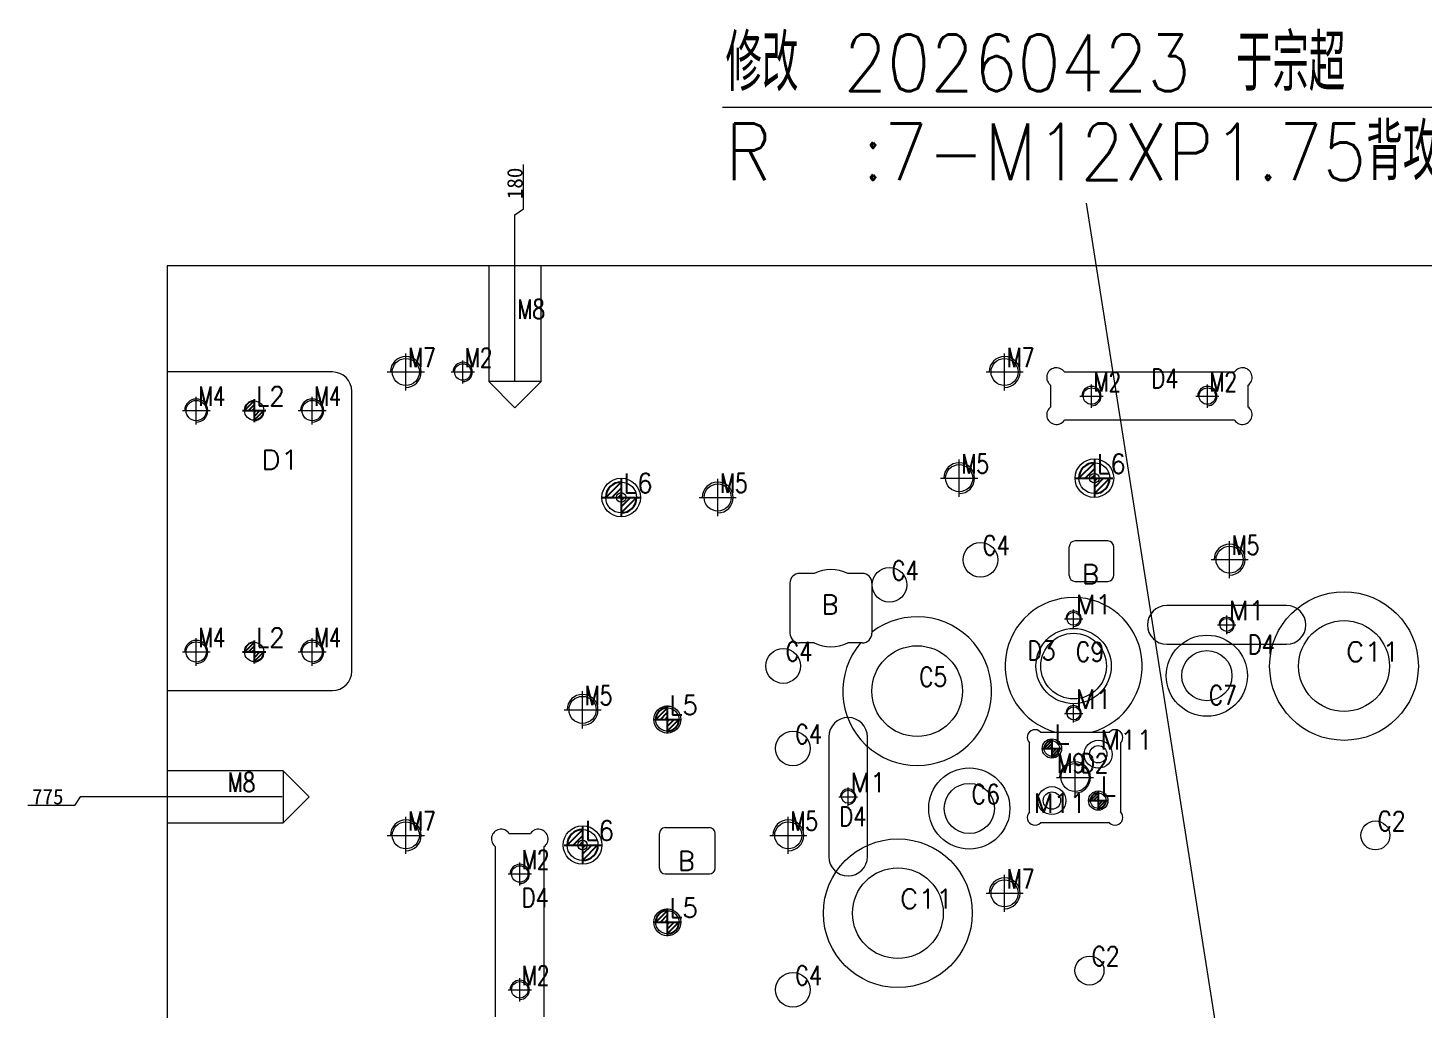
# Model space of a CAD drawing. Header units: millimetres. Extents: x 10529 to 13062, y 71179 to 72595.
# Drawn here: x 10529 to 11251, y 72071 to 72579 of the extents above; entities that cross this region are included whole.
import ezdxf

# ---------------------------------------------------------------- set-up
doc = ezdxf.new("R2010")
doc.units = ezdxf.units.MM
doc.linetypes.add('CENTER', pattern=[0])
doc.linetypes.add('DASHED', pattern=[0])
for name, color, linetype in [('dim', 4, 'Continuous'), ('UP', 7, 'Continuous'), ('UP_O', 40, 'Continuous')]:
    doc.layers.add(name, color=color, linetype=linetype)
doc.styles.add('_PUG_ERP', font='txt')
doc.styles.add('chinesef_fs', font='txt.shx', dxfattribs={"bigfont": 'gbcbig.shx'})
doc.dimstyles.new('_PUG_ERP', dxfattribs={"dimtxt": 8, "dimasz": 1.5, "dimexe": 0.5, "dimexo": 0.5, "dimgap": 0.5, "dimtad": 1, "dimtxsty": '_PUG_ERP', "dimblk": 'CLOSEDBLANK', "dimcen": 0, "dimclrd": 4, "dimclre": 4, "dimclrt": 3, "dimazin": 3, "dimtfac": 1, "dimtmove": 0, "dimatfit": 3, "dimldrblk": 'CLOSEDBLANK', "dimlwd": 9, "dimlwe": 9})

# ---------------------------------------------------------------- blocks, each defined once
blk = doc.blocks.new('*D735')
at = {"layer": 'Defpoints', "color": 0}
for p in [(12001.2, 72456), (12016.2, 72456), (10601.2, 71406)]:
    blk.add_point(p, dxfattribs=at)
at = {"layer": 'dim', "color": 4, "lineweight": 9}
for p, q in [((12001.7, 72456), (12010.2, 72456)), ((12010.2, 72456), (12013.2, 72456)), ((12013.2, 72456), (12043.75, 72456))]:
    blk.add_line(p, q, dxfattribs=at)
at = {"layer": 'dim', "color": 3, "lineweight": 13, "insert": (12030.22, 72460.5), "char_height": 8, "attachment_point": 5, "style": '_PUG_ERP'}
blk.add_mtext('1050', dxfattribs=at)
blk = doc.blocks.new('_ClosedBlank')
blk = doc.blocks.new('*D738')
at = {"layer": 'Defpoints', "color": 0}
for p in [(12001.2, 72471), (12001.2, 72456), (10601.2, 71406)]:
    blk.add_point(p, dxfattribs=at)
at = {"layer": 'dim', "color": 4, "lineweight": 9}
blk.add_line((12001.2, 72456.5), (12001.2, 72498.55), dxfattribs=at)
at = {"layer": 'dim', "color": 3, "lineweight": 13, "insert": (11996.7, 72485.02), "char_height": 8, "attachment_point": 5, "rotation": 90, "style": '_PUG_ERP'}
blk.add_mtext('1400', dxfattribs=at)
blk = doc.blocks.new('pg_hx_L0')
at = {"color": 230}
for p, q in [((-0.5, -0.003), (0, 0.497)), ((0, 0.6), (0, -0.6)), ((-0.6, 0), (0.6, 0)), ((-0.3, 0), (0, 0.3)), ((-0.1, 0), (0, 0.1)), ((0.5, 0.003), (0, -0.497)), ((0.1, 0), (0, -0.1)), ((0.3, 0), (0, -0.3))]:
    blk.add_line(p, q, dxfattribs=at)
for start, end in [(90, 180), (270, 0)]:
    blk.add_arc((0, 0), 0.5, start, end, dxfattribs=at)
blk = doc.blocks.new('pg_hx_LLL0')
blk.add_blockref('pg_hx_L0', (0, 0))
blk = doc.blocks.new('*D743')
at = {"layer": 'Defpoints', "color": 0}
for p in [(10785.7, 72488.45), (10781.2, 72396), (10601.2, 71406)]:
    blk.add_point(p, dxfattribs=at)
at = {"layer": 'dim', "color": 4, "lineweight": 9}
for p, q in [((10785.7, 72485.45), (10785.7, 72508.38)), ((10781.2, 72482.45), (10785.7, 72485.45)), ((10781.2, 72396.5), (10781.2, 72482.45))]:
    blk.add_line(p, q, dxfattribs=at)
at = {"layer": 'dim', "color": 3, "lineweight": 13, "insert": (10781.2, 72498.66), "char_height": 8, "attachment_point": 5, "rotation": 90, "style": '_PUG_ERP'}
blk.add_mtext('180', dxfattribs=at)
blk = doc.blocks.new('*D744')
at = {"layer": 'Defpoints', "color": 0}
for p in [(11825.7, 72495.1), (11821.2, 72396), (10601.2, 71406)]:
    blk.add_point(p, dxfattribs=at)
at = {"layer": 'dim', "color": 4, "lineweight": 9}
for p, q in [((11825.7, 72492.1), (11825.7, 72522.64)), ((11821.2, 72489.1), (11825.7, 72492.1)), ((11821.2, 72396.5), (11821.2, 72489.1))]:
    blk.add_line(p, q, dxfattribs=at)
at = {"layer": 'dim', "color": 3, "lineweight": 13, "insert": (11821.2, 72509.12), "char_height": 8, "attachment_point": 5, "rotation": 90, "style": '_PUG_ERP'}
blk.add_mtext('1220', dxfattribs=at)
blk = doc.blocks.new('*D745')
at = {"layer": 'Defpoints', "color": 0}
for p in [(10661.2, 72181), (10550.1, 72176.5), (10601.2, 71406)]:
    blk.add_point(p, dxfattribs=at)
at = {"layer": 'dim', "color": 4, "lineweight": 9}
for p, q in [((10556.1, 72181), (10553.1, 72176.5)), ((10660.7, 72181), (10556.1, 72181)), ((10553.1, 72176.5), (10529.03, 72176.5))]:
    blk.add_line(p, q, dxfattribs=at)
at = {"layer": 'dim', "color": 3, "lineweight": 13, "insert": (10539.32, 72181), "char_height": 8, "attachment_point": 5, "style": '_PUG_ERP'}
blk.add_mtext('775', dxfattribs=at)

msp = doc.modelspace()

# ---------------------------------------------------------------- linework, layer by layer
at = {"layer": 'dim', "color": 6, "linetype": 'Continuous', "lineweight": 18}
msp.add_line((10888.682, 72538.182), (11372.346, 72538.182), dxfattribs=at)
at = {"layer": 'dim', "color": 6, "lineweight": 13}
msp.add_line((11144.491, 72060.678), (11077.187, 72488.358), dxfattribs=at)
at = {"layer": 'UP', "color": 135, "linetype": 'Continuous', "lineweight": 18}
for p, q in [((12001.198, 72456), (10601.198, 72456)), ((10601.198, 72456), (10601.198, 71406))]:
    msp.add_line(p, q, dxfattribs=at)
at = {"layer": 'UP', "color": 5, "linetype": 'DASHED', "lineweight": 13, "ltscale": 1.505038}
for p, q in [((10767.695, 72456), (10767.695, 72396)), ((10794.701, 72396), (10794.701, 72456)), ((10767.695, 72396), (10781.198, 72382.497)), ((10794.701, 72396), (10767.695, 72396)), ((10781.198, 72382.497), (10794.701, 72396)), ((10661.198, 72194.503), (10601.198, 72194.503)), ((10674.701, 72181), (10661.198, 72194.503)), ((10661.198, 72194.503), (10661.198, 72167.497)), ((10661.198, 72167.497), (10674.701, 72181)), ((10601.198, 72167.497), (10661.198, 72167.497))]:
    msp.add_line(p, q, dxfattribs=at)
at = {"layer": 'UP', "color": 31, "linetype": 'DASHED', "lineweight": 13, "ltscale": 1.505038}
for p, q in [((10686.698, 72401), (10601.198, 72401)), ((10696.698, 72246), (10696.698, 72391)), ((11058.698, 72382.952), (11058.698, 72394.048)), ((11160.698, 72394.048), (11160.698, 72382.952)), ((10601.198, 72236), (10686.698, 72236)), ((11047.698, 72173.155), (11047.698, 72208.845)), ((11053.353, 72214.5), (11089.043, 72214.5)), ((11094.698, 72208.845), (11094.698, 72173.155)), ((11089.043, 72167.5), (11053.353, 72167.5)), ((10778.15, 72162), (10789.247, 72162))]:
    msp.add_line(p, q, dxfattribs=at)
at = {"layer": 'UP', "color": 2, "linetype": 'DASHED', "lineweight": 13, "ltscale": 1.505038}
for p, q in [((11065.65, 72401), (11153.747, 72401)), ((11153.747, 72376), (11065.65, 72376)), ((11180.698, 72280), (11118.698, 72280)), ((11118.698, 72260), (11180.698, 72260)), ((10943.698, 72212), (10943.698, 72150)), ((10963.698, 72150), (10963.698, 72212)), ((10771.198, 72066.952), (10771.198, 72155.048)), ((10796.198, 72155.048), (10796.198, 72066.952))]:
    msp.add_line(p, q, dxfattribs=at)
at = {"layer": 'UP', "color": 31, "linetype": 'Continuous', "lineweight": 18}
for p, q in [((11068.199, 72295.549), (11068.199, 72310.5)), ((11088.199, 72313.5), (11071.199, 72313.5)), ((11091.199, 72295.549), (11091.199, 72310.5)), ((10936.102, 72296.7), (10928.598, 72296.7)), ((10961.038, 72296.7), (10953.534, 72296.7)), ((10923.598, 72291.7), (10923.598, 72265.7)), ((10966.038, 72291.7), (10966.038, 72266.265)), ((11071.199, 72292.549), (11088.199, 72292.549)), ((10966.038, 72266.265), (10966.038, 72265.7)), ((10936.099, 72260.7), (10928.598, 72260.7)), ((10960.17, 72260.7), (10953.538, 72260.7)), ((10961.038, 72260.7), (10960.17, 72260.7)), ((10858.978, 72165), (10881.856, 72165)), ((10855.978, 72144), (10855.978, 72162)), ((10884.856, 72144), (10884.856, 72162)), ((10858.978, 72141), (10881.856, 72141))]:
    msp.add_line(p, q, dxfattribs=at)
at = {"layer": 'UP', "color": 42, "linetype": 'Continuous', "lineweight": 18}
for centre, radius in [((10724.698, 72401), 7.003), ((11034.698, 72401), 7.003), ((11081.198, 72346), 10), ((10836.198, 72336), 10), ((11081.198, 72346), 2.5), ((10836.198, 72336), 2.5), ((11022.198, 72303.728), 9), ((10975.098, 72290.728), 9), ((11210.448, 72248.7), 38.5), ((11210.448, 72248.7), 23.5), ((10989.448, 72235.7), 23.5), ((11139.448, 72243.7), 21), ((10920.098, 72248.73), 9), ((11139.448, 72243.7), 13), ((10860.098, 72221), 7), ((10925.098, 72206), 9), ((11059.198, 72206), 5), ((11083.198, 72203), 7.25), ((11083.198, 72203), 4.503), ((11016.438, 72174.934), 21), ((11071.198, 72191), 7.253), ((11016.438, 72174.934), 13), ((11059.198, 72179), 7.25), ((11059.198, 72179), 4.503), ((11083.198, 72179), 5), ((10724.698, 72161), 7.003), ((10816.198, 72156), 10), ((11226.698, 72160.996), 7.5), ((10816.198, 72156), 2.5), ((10979.448, 72120.7), 38.5), ((10979.448, 72120.7), 23.5), ((11034.698, 72131), 7.003), ((10860.098, 72116), 7), ((11078.665, 72091), 7.5), ((10925.098, 72080.999), 9)]:
    msp.add_circle(centre, radius, dxfattribs=at)
at = {"layer": 'UP', "color": 30, "linetype": 'DASHED', "lineweight": 13, "ltscale": 1.505038}
for centre, radius in [((10754.18, 72401), 4.253), ((11079.698, 72388.5), 4.253), ((11139.698, 72388.5), 4.253), ((10616.198, 72381), 5.253), ((10676.198, 72381), 5.253), ((11011.198, 72346), 7.003), ((10886.198, 72336), 7.003), ((11151.198, 72303.815), 7.003), ((11070.448, 72273.2), 3.403), ((11149.698, 72270), 3.403), ((11070.448, 72248.7), 19.5), ((10616.198, 72256), 5.253), ((10676.198, 72256), 5.253), ((10816.198, 72226), 7.003), ((11070.448, 72224.2), 3.403), ((10953.698, 72181), 3.403), ((10922.698, 72161), 7.003), ((10783.698, 72141), 4.253), ((10783.698, 72081), 4.253)]:
    msp.add_circle(centre, radius, dxfattribs=at)
at = {"layer": 'UP', "color": 2, "linetype": 'Continuous', "lineweight": 18}
msp.add_circle((11070.448, 72248.7), 17, dxfattribs=at)
at = {"layer": 'UP', "color": 42, "linetype": 'Continuous', "lineweight": 13}
for centre in [(10724.698, 72401), (11034.698, 72401), (11071.198, 72191), (10724.698, 72161), (11034.698, 72131)]:
    msp.add_arc(centre, 8, 270, 180, dxfattribs=at)
at = {"layer": 'UP', "color": 30, "linetype": 'DASHED', "lineweight": 13, "ltscale": 1.505038}
for centre, radius in [((10754.18, 72401), 5), ((11079.698, 72388.5), 5), ((11139.698, 72388.5), 5), ((10616.198, 72381), 6), ((10676.198, 72381), 6), ((11011.198, 72346), 8), ((10886.198, 72336), 8), ((11151.198, 72303.815), 8), ((11070.448, 72273.2), 4), ((11149.698, 72270), 4), ((10616.198, 72256), 6), ((10676.198, 72256), 6), ((10816.198, 72226), 8), ((11070.448, 72224.2), 4), ((10953.698, 72181), 4), ((10922.698, 72161), 8), ((10783.698, 72141), 5), ((10783.698, 72081), 5)]:
    msp.add_arc(centre, radius, 270, 180, dxfattribs=at)
at = {"layer": 'UP', "color": 31, "linetype": 'DASHED', "lineweight": 13, "ltscale": 1.505038}
for centre, radius, start, end in [((11061.527, 72398.172), 5, 34.449902, 235.550098), ((11157.87, 72398.172), 5, 304.449902, 145.550098), ((10686.698, 72391), 10, 0, 90), ((11061.527, 72378.828), 5, 124.449902, 325.550098), ((11157.87, 72378.828), 5, 214.449902, 55.550098), ((11070.448, 72248.7), 35.5, 285.554245, 254.445755), ((10686.698, 72246), 10, 270, 0), ((11050.456, 72211.742), 4, 43.584935, 226.415065), ((11091.941, 72211.742), 4, 313.584935, 136.415065), ((11050.456, 72170.258), 4, 133.584935, 316.415065), ((11091.941, 72170.258), 4, 223.584935, 46.415065), ((10774.027, 72159.172), 5, 34.449902, 235.550098), ((10793.37, 72159.172), 5, 304.449902, 145.550098)]:
    msp.add_arc(centre, radius, start, end, dxfattribs=at)
at = {"layer": 'UP', "color": 31, "linetype": 'Continuous', "lineweight": 18}
for centre, radius, start, end in [((11071.199, 72310.5), 3, 90, 180), ((11088.199, 72310.5), 3, 0, 90), ((10928.598, 72291.7), 5, 90, 180), ((10944.818, 72278.7), 20, 64.163838, 115.836162), ((10961.038, 72291.7), 5, 0, 90), ((11071.199, 72295.549), 3, 180, 270), ((11088.199, 72295.549), 3, 270, 0), ((10989.448, 72235.7), 38.5, 139.506446, 127.448771), ((10928.598, 72265.7), 5, 180, 270), ((10944.818, 72278.7), 20, 244.152297, 295.847703), ((10961.038, 72265.7), 5, 270, 0), ((10858.978, 72162), 3, 90, 180), ((10881.856, 72162), 3, 0, 90), ((10858.978, 72144), 3, 180, 270), ((10881.856, 72144), 3, 270, 0)]:
    msp.add_arc(centre, radius, start, end, dxfattribs=at)
at = {"layer": 'UP', "color": 2, "linetype": 'DASHED', "lineweight": 13, "ltscale": 1.505038}
for centre, start, end in [((11118.698, 72270), 90, 180), ((11180.698, 72270), 0, 90), ((11118.698, 72270), 180, 270), ((11180.698, 72270), 270, 0), ((10953.698, 72212), 90, 180), ((10953.698, 72212), 0, 90), ((10953.698, 72150), 180, 270), ((10953.698, 72150), 270, 0)]:
    msp.add_arc(centre, 10, start, end, dxfattribs=at)
at = {"layer": 'UP_O', "linetype": 'CENTER', "lineweight": 13, "ltscale": 1.505038}
for p, q in [((10724.698, 72391.4), (10724.698, 72410.6)), ((11034.698, 72391.4), (11034.698, 72410.6)), ((10754.18, 72395), (10754.18, 72407)), ((10715.098, 72401), (10734.298, 72401)), ((10748.18, 72401), (10760.18, 72401)), ((11025.098, 72401), (11044.298, 72401)), ((11079.698, 72382.5), (11079.698, 72394.5)), ((11139.698, 72382.5), (11139.698, 72394.5)), ((10616.198, 72373.8), (10616.198, 72388.2)), ((10676.198, 72373.8), (10676.198, 72388.2)), ((11073.698, 72388.5), (11085.698, 72388.5)), ((11133.698, 72388.5), (11145.698, 72388.5)), ((10608.998, 72381), (10623.398, 72381)), ((10668.998, 72381), (10683.398, 72381)), ((11011.198, 72336.4), (11011.198, 72355.6)), ((10886.198, 72326.4), (10886.198, 72345.6)), ((11001.598, 72346), (11020.798, 72346)), ((10876.598, 72336), (10895.798, 72336)), ((11151.198, 72294.215), (11151.198, 72313.415)), ((11141.598, 72303.815), (11160.798, 72303.815)), ((11065.648, 72273.2), (11075.248, 72273.2)), ((11070.448, 72268.4), (11070.448, 72278)), ((11149.698, 72265.2), (11149.698, 72274.8)), ((11144.898, 72270), (11154.498, 72270)), ((10616.198, 72248.8), (10616.198, 72263.2)), ((10676.198, 72248.8), (10676.198, 72263.2)), ((10608.998, 72256), (10623.398, 72256)), ((10668.998, 72256), (10683.398, 72256)), ((10816.198, 72216.4), (10816.198, 72235.6)), ((10806.598, 72226), (10825.798, 72226)), ((11065.648, 72224.2), (11075.248, 72224.2)), ((11070.448, 72219.4), (11070.448, 72229)), ((11071.198, 72181.4), (11071.198, 72200.6)), ((11061.598, 72191), (11080.798, 72191)), ((10948.898, 72181), (10958.498, 72181)), ((10953.698, 72176.2), (10953.698, 72185.8)), ((10724.698, 72151.4), (10724.698, 72170.6)), ((10922.698, 72151.4), (10922.698, 72170.6)), ((10715.098, 72161), (10734.298, 72161)), ((10913.098, 72161), (10932.298, 72161)), ((10783.698, 72135), (10783.698, 72147)), ((10777.698, 72141), (10789.698, 72141)), ((11034.698, 72121.4), (11034.698, 72140.6)), ((11025.098, 72131), (11044.298, 72131)), ((10783.698, 72075), (10783.698, 72087)), ((10777.698, 72081), (10789.698, 72081))]:
    msp.add_line(p, q, dxfattribs=at)
at = {"layer": 'UP_O', "linetype": 'Continuous', "lineweight": 18}
for centre, radius in [((10646.198, 72381), 5), ((11081.198, 72346), 8), ((10836.198, 72336), 8), ((10646.198, 72256), 5), ((10860.098, 72221), 6), ((11059.198, 72206), 4), ((11083.198, 72179), 4), ((10816.198, 72156), 8), ((10860.098, 72116), 6)]:
    msp.add_circle(centre, radius, dxfattribs=at)

# ---------------------------------------------------------------- block references
at = {"layer": 'UP', "lineweight": 13, "ltscale": 1.505038}
for p, xscale, yscale, zscale in [((10646.198, 72381), 10, 10, 10), ((11081.198, 72346), 16, 16, 16), ((10836.198, 72336), 16, 16, 16), ((10646.198, 72256), 10, 10, 10), ((10860.098, 72221), 12, 12, 12), ((11059.198, 72206), 8, 8, 8), ((11083.198, 72179), 8, 8, 8), ((10816.198, 72156), 16, 16, 16), ((10860.098, 72116), 12, 12, 12)]:
    msp.add_blockref('pg_hx_LLL0', p, dxfattribs=dict(at, xscale=xscale, yscale=yscale, zscale=zscale))

# ---------------------------------------------------------------- texts
at = {"layer": 'dim', "color": 6, "lineweight": 13, "style": 'chinesef_fs'}
for s, width, p in [('修改 20260423 于宗超', 0.8963, (10890.232, 72546.497)), ('R  :7-M12XP1.75背攻深30.0', 0.9013, (10890.232, 72500.372))]:
    msp.add_text(s, height=29.25, dxfattribs=dict(at, width=width)).set_placement(p)
at = {"layer": 'dim', "color": 4, "lineweight": 13, "style": 'chinesef_fs'}
for s, width, p in [('M8', 0.7599, (10782.431, 72428.513)), ('M7', 0.7599, (10725.791, 72403.443)), ('M2', 0.7599, (10755.213, 72403.414)), ('M7', 0.7599, (11035.791, 72403.443)), ('M2', 0.7599, (11080.731, 72390.913)), ('D4', 0.8021, (11110.631, 72392.618)), ('M2', 0.7599, (11140.731, 72390.913)), ('M4', 0.7404, (10617.251, 72383.424)), ('L2', 0.9315, (10647.231, 72383.414)), ('M4', 0.7404, (10677.251, 72383.424)), ('D1', 1.1106, (10649.881, 72350.564)), ('M5', 0.7599, (11012.291, 72348.443)), ('L6', 0.9625, (11082.331, 72348.463)), ('L6', 0.9625, (10837.331, 72338.463)), ('M5', 0.7599, (10887.291, 72338.443)), ('C4', 0.8021, (11023.311, 72306.181)), ('M5', 0.7599, (11152.291, 72306.258)), ('C4', 0.8021, (10976.211, 72293.181)), ('B', 0.9609, (11074.84, 72291.293)), ('B', 0.9609, (10939.959, 72275.493)), ('M1', 0.9957, (11071.461, 72275.603)), ('M1', 0.9957, (11150.711, 72272.403)), ('M4', 0.7404, (10617.251, 72258.424)), ('L2', 0.9315, (10647.231, 72258.414)), ('M4', 0.7404, (10677.251, 72258.424)), ('C4', 0.8021, (10921.211, 72251.183)), ('D3', 0.825, (11046.531, 72251.713)), ('C9', 0.8493, (11071.486, 72251.116)), ('D4', 0.8021, (11160.601, 72254.813)), ('C11', 1.0625, (11211.486, 72251.116)), ('C5', 0.825, (10990.486, 72238.116)), ('M5', 0.7599, (10817.291, 72228.443)), ('C7', 0.825, (11140.486, 72228.566)), ('L5', 0.9315, (10861.171, 72223.433)), ('M1', 0.9957, (11071.461, 72226.603)), ('C4', 0.8021, (10926.211, 72208.453)), ('L', 1.1211, (11060.231, 72208.413)), ('M11', 0.9917, (11084.276, 72205.435)), ('M9', 0.7804, (11061.761, 72193.443)), ('D2', 0.825, (11073.972, 72193.363)), ('M8', 0.7599, (10632.431, 72183.513)), ('M1', 0.9957, (10954.711, 72183.403)), ('C6', 0.8493, (11017.476, 72177.35)), ('L', 1.1211, (11084.231, 72181.413)), ('M11', 0.9917, (11049.746, 72172.66)), ('M7', 0.7599, (10725.791, 72163.443)), ('M5', 0.7599, (10923.791, 72163.443)), ('D4', 0.8021, (10949.101, 72165.813)), ('C2', 0.825, (11227.781, 72163.434)), ('L6', 0.9625, (10817.331, 72158.463)), ('M2', 0.7599, (10784.731, 72143.413)), ('B', 0.9609, (10865.558, 72142.793)), ('M7', 0.7599, (11035.791, 72133.443)), ('D4', 0.8021, (10784.631, 72123.73)), ('C11', 1.0625, (10980.486, 72123.116)), ('L5', 0.9315, (10861.171, 72118.433)), ('C2', 0.825, (11079.748, 72093.438)), ('M2', 0.7599, (10784.731, 72083.413)), ('C4', 0.8021, (10926.211, 72083.452))]:
    msp.add_text(s, height=10, dxfattribs=dict(at, width=width)).set_placement(p)

# ---------------------------------------------------------------- dimensions: what is measured, and where the dimension line sits
at = {"layer": 'dim', "lineweight": 13}
for feature_location, offset, dtype, picture, middle in [((11821.198, 72396), (4.5, 99.096), 1, '*D744', (11821.198, 72509.12)), ((10781.198, 72396), (4.5, 92.449), 1, '*D743', (10781.198, 72498.663)), ((12001.198, 72456), (0, 15), 1, '*D738', (11996.698, 72485.024)), ((12001.198, 72456), (15, 0), 0, '*D735', (12030.222, 72460.5)), ((10661.198, 72181), (-111.097, -4.5), 0, '*D745', (10539.315, 72181))]:
    dim = msp.add_ordinate_dim(feature_location=feature_location, offset=offset, dtype=dtype, origin=(10601.198, 71406), dimstyle='_PUG_ERP', dxfattribs=at)
    dim.commit()
    dim.dimension.update_dxf_attribs({"geometry": picture, "text_midpoint": middle})

doc.saveas('drawing.dxf')
